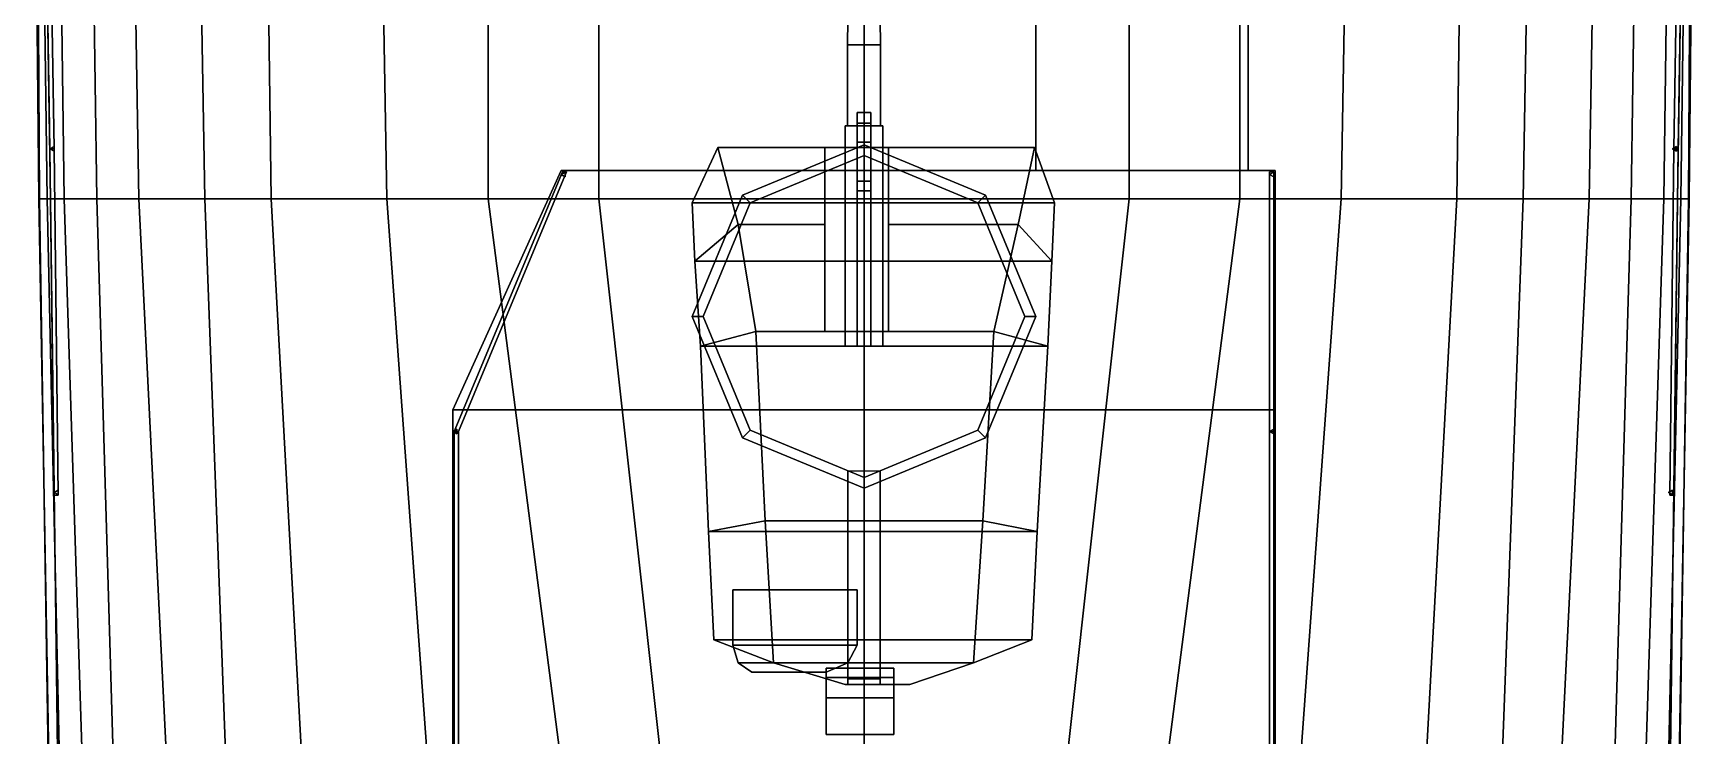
# Model space of a CAD drawing. Header units: millimetres. Extents: x -6 to 6, y -93 to 86.
# Drawn here: x -6.14 to 6.14, y -21.6 to -16.4 of the extents above; entities that cross this region are included whole.
import ezdxf

# ---------------------------------------------------------------- set-up
doc = ezdxf.new("R2010")
doc.units = ezdxf.units.MM
for name, color, linetype in [('gun', 1, 'Continuous'), ('railings', 6, 'Continuous'), ('sleeve', 5, 'Continuous'), ('turret', 2, 'Continuous')]:
    doc.layers.add(name, color=color, linetype=linetype)

msp = doc.modelspace()

# ---------------------------------------------------------------- linework, layer by layer
for points in [[(-6.082, -13.362, 3.071), (-6.144, -13.362, 1.911), (-6.103, -17.629, 1.911), (-6.015, -17.629, 2.967)], [(-6.144, -13.362, 1.911), (-6.123, -13.362, 0.923), (-6.097, -17.629, 0.923), (-6.103, -17.629, 1.911)], [(-6.123, -13.362, 0.923), (-6.097, -13.362, 0.058), (-6.04, -17.629, 0.058), (-6.097, -17.629, 0.923)], [(-6.097, -13.362, 0.058), (-5.973, -13.362, -0.754), (-5.916, -17.629, -0.754), (-6.04, -17.629, 0.058)], [(6.082, -13.362, 3.071), (-6.082, -13.362, 3.071), (-6.015, -17.629, 2.967), (6.015, -17.629, 2.967)], [(-5.973, -13.362, -0.754), (-5.735, -13.362, -1.432), (-5.673, -17.629, -1.432), (-5.916, -17.629, -0.754)], [(-5.735, -13.362, -1.432), (-5.435, -13.362, -2.023), (-5.362, -17.629, -2.023), (-5.673, -17.629, -1.432)], [(-5.435, -13.362, -2.023), (-4.948, -13.362, -2.576), (-4.876, -17.629, -2.576), (-5.362, -17.629, -2.023)], [(-4.948, -13.362, -2.576), (-4.441, -13.362, -2.975), (-4.384, -17.629, -2.975), (-4.876, -17.629, -2.576)], [(-4.441, -13.362, -2.975), (-3.602, -13.362, -3.358), (-3.53, -17.629, -3.358), (-4.384, -17.629, -2.975)], [(-3.602, -13.362, -3.358), (-2.78, -13.362, -3.575), (-2.78, -17.629, -3.555), (-3.53, -17.629, -3.358)], [(-2.78, -13.362, -3.575), (-1.962, -13.362, -3.736), (-1.962, -17.629, -3.715), (-2.78, -17.629, -3.555)], [(0, -17.629, -3.974), (-1.962, -17.629, -3.715), (-1.962, -13.362, -3.736), (0, -13.362, -3.974)], [(0, -13.362, -3.974), (1.962, -13.362, -3.736), (1.962, -17.629, -3.715), (0, -17.629, -3.974)], [(2.78, -17.629, -3.555), (1.962, -17.629, -3.715), (1.962, -13.362, -3.736), (2.78, -13.362, -3.575)], [(3.53, -17.629, -3.358), (2.78, -17.629, -3.555), (2.78, -13.362, -3.575), (3.602, -13.362, -3.358)], [(4.384, -17.629, -2.975), (3.53, -17.629, -3.358), (3.602, -13.362, -3.358), (4.441, -13.362, -2.975)], [(4.876, -17.629, -2.576), (4.384, -17.629, -2.975), (4.441, -13.362, -2.975), (4.948, -13.362, -2.576)], [(5.362, -17.629, -2.023), (4.876, -17.629, -2.576), (4.948, -13.362, -2.576), (5.435, -13.362, -2.023)], [(5.673, -17.629, -1.432), (5.362, -17.629, -2.023), (5.435, -13.362, -2.023), (5.735, -13.362, -1.432)], [(5.916, -17.629, -0.754), (5.673, -17.629, -1.432), (5.735, -13.362, -1.432), (5.973, -13.362, -0.754)], [(6.04, -17.629, 0.058), (5.916, -17.629, -0.754), (5.973, -13.362, -0.754), (6.097, -13.362, 0.058)], [(6.015, -17.629, 2.967), (6.103, -17.629, 1.911), (6.144, -13.362, 1.911), (6.082, -13.362, 3.071)], [(6.097, -17.629, 0.923), (6.04, -17.629, 0.058), (6.097, -13.362, 0.058), (6.123, -13.362, 0.923)], [(6.103, -17.629, 1.911), (6.097, -17.629, 0.923), (6.123, -13.362, 0.923), (6.144, -13.362, 1.911)], [(1.27, -13.78, 5.32), (1.27, -13.78, 3.06), (1.27, -17.42, 2.97), (1.27, -17.42, 5.32)], [(2.84, -17.42, 5.32), (2.84, -13.78, 5.32), (1.27, -13.78, 5.32), (1.27, -17.42, 5.32)], [(2.84, -17.42, 2.97), (2.84, -13.78, 3.06), (2.84, -13.78, 5.32), (2.84, -17.42, 5.32)], [(-5.99, -17.243, 2.97), (-6.02, -17.26, 2.97), (-6.02, -17.26, 3.97), (-5.99, -17.243, 3.97)], [(-6.02, -17.26, 2.97), (-5.99, -17.277, 2.97), (-5.99, -17.277, 3.97), (-6.02, -17.26, 3.97)], [(-5.99, -17.277, 2.97), (-5.99, -17.243, 2.97), (-5.99, -17.243, 3.97), (-5.99, -17.277, 3.97)], [(0, -17.23, 5.32), (-0.898, -17.602, 5.3), (-0.898, -17.602, 5.32), (0, -17.23, 5.32)], [(0.898, -17.602, 5.3), (0, -17.23, 5.32), (0, -17.23, 5.32), (0.898, -17.602, 5.32)], [(6.01, -17.243, 2.97), (5.98, -17.26, 2.97), (5.98, -17.26, 3.97), (6.01, -17.243, 3.97)], [(5.98, -17.26, 2.97), (6.01, -17.277, 2.97), (6.01, -17.277, 3.97), (5.98, -17.26, 3.97)], [(6.01, -17.277, 2.97), (6.01, -17.243, 2.97), (6.01, -17.243, 3.97), (6.01, -17.277, 3.97)], [(3.04, -19.19, 5.19), (3.04, -17.42, 5.32), (-2.24, -17.42, 5.32), (-3.04, -19.19, 5.19)], [(-2.24, -17.42, 5.32), (-2.24, -17.42, 2.97), (-3.04, -19.19, 2.95), (-3.04, -19.19, 5.19)], [(1.27, -17.42, 5.32), (1.27, -17.42, 2.97), (-2.24, -17.42, 2.97), (-2.24, -17.42, 5.32)], [(-2.21, -17.433, 5.32), (-2.24, -17.45, 5.32), (-2.24, -17.45, 6.32), (-2.21, -17.433, 6.32)], [(-2.21, -17.467, 5.32), (-2.21, -17.433, 5.32), (-2.21, -17.433, 6.32), (-2.21, -17.467, 6.32)], [(3.04, -17.42, 5.32), (3.04, -17.42, 2.97), (2.84, -17.42, 2.97), (2.84, -17.42, 5.32)], [(3.03, -17.433, 5.32), (3, -17.45, 5.32), (3, -17.45, 6.32), (3.03, -17.433, 6.32)], [(3.03, -17.467, 5.32), (3.03, -17.433, 5.32), (3.03, -17.433, 6.32), (3.03, -17.467, 6.32)], [(3.04, -19.19, 2.95), (3.04, -17.42, 2.97), (3.04, -17.42, 5.32), (3.04, -19.19, 5.19)], [(-2.24, -17.45, 5.32), (-2.21, -17.467, 5.32), (-2.21, -17.467, 6.32), (-2.24, -17.45, 6.32)], [(3, -17.45, 5.32), (3.03, -17.467, 5.32), (3.03, -17.467, 6.32), (3, -17.45, 6.32)], [(-6.015, -17.629, 2.967), (-6.103, -17.629, 1.911), (-6.025, -21.917, 1.911), (-5.963, -21.917, 2.946)], [(-6.103, -17.629, 1.911), (-6.097, -17.629, 0.923), (-6.03, -21.917, 0.923), (-6.025, -21.917, 1.911)], [(-6.097, -17.629, 0.923), (-6.04, -17.629, 0.058), (-5.947, -21.917, 0.058), (-6.03, -21.917, 0.923)], [(-6.04, -17.629, 0.058), (-5.916, -17.629, -0.754), (-5.776, -21.917, -0.754), (-5.947, -21.917, 0.058)], [(6.015, -17.629, 2.967), (-6.015, -17.629, 2.967), (-5.963, -21.917, 2.946), (5.963, -21.917, 2.946)], [(-5.916, -17.629, -0.754), (-5.673, -17.629, -1.432), (-5.549, -21.917, -1.432), (-5.776, -21.917, -0.754)], [(-5.673, -17.629, -1.432), (-5.362, -17.629, -2.023), (-5.15, -21.917, -2.023), (-5.549, -21.917, -1.432)], [(-5.362, -17.629, -2.023), (-4.876, -17.629, -2.576), (-4.715, -21.917, -2.426), (-5.15, -21.917, -2.023)], [(-4.876, -17.629, -2.576), (-4.384, -17.629, -2.975), (-4.151, -21.917, -2.758), (-4.715, -21.917, -2.426)], [(-4.384, -17.629, -2.975), (-3.53, -17.629, -3.358), (-3.219, -21.917, -3.166), (-4.151, -21.917, -2.758)], [(-3.53, -17.629, -3.358), (-2.78, -17.629, -3.555), (-2.226, -21.917, -3.399), (-3.219, -21.917, -3.166)], [(-2.78, -17.629, -3.555), (-1.962, -17.629, -3.715), (-1.486, -21.917, -3.544), (-2.226, -21.917, -3.399)], [(0, -21.917, -3.741), (-1.486, -21.917, -3.544), (-1.962, -17.629, -3.715), (0, -17.629, -3.974)], [(-0.898, -17.602, 5.3), (-1.27, -18.5, 5.21), (-1.27, -18.5, 5.32), (-0.898, -17.602, 5.32)], [(0, -17.629, -3.974), (1.962, -17.629, -3.715), (1.486, -21.917, -3.544), (0, -21.917, -3.741)], [(1.27, -18.5, 5.21), (0.898, -17.602, 5.3), (0.898, -17.602, 5.32), (1.27, -18.5, 5.32)], [(2.226, -21.917, -3.399), (1.486, -21.917, -3.544), (1.962, -17.629, -3.715), (2.78, -17.629, -3.555)], [(3.219, -21.917, -3.166), (2.226, -21.917, -3.399), (2.78, -17.629, -3.555), (3.53, -17.629, -3.358)], [(4.151, -21.917, -2.758), (3.219, -21.917, -3.166), (3.53, -17.629, -3.358), (4.384, -17.629, -2.975)], [(4.715, -21.917, -2.426), (4.151, -21.917, -2.758), (4.384, -17.629, -2.975), (4.876, -17.629, -2.576)], [(5.15, -21.917, -2.023), (4.715, -21.917, -2.426), (4.876, -17.629, -2.576), (5.362, -17.629, -2.023)], [(5.549, -21.917, -1.432), (5.15, -21.917, -2.023), (5.362, -17.629, -2.023), (5.673, -17.629, -1.432)], [(5.776, -21.917, -0.754), (5.549, -21.917, -1.432), (5.673, -17.629, -1.432), (5.916, -17.629, -0.754)], [(5.947, -21.917, 0.058), (5.776, -21.917, -0.754), (5.916, -17.629, -0.754), (6.04, -17.629, 0.058)], [(6.03, -21.917, 0.923), (5.947, -21.917, 0.058), (6.04, -17.629, 0.058), (6.097, -17.629, 0.923)], [(5.963, -21.917, 2.946), (6.025, -21.917, 1.911), (6.103, -17.629, 1.911), (6.015, -17.629, 2.967)], [(6.025, -21.917, 1.911), (6.03, -21.917, 0.923), (6.097, -17.629, 0.923), (6.103, -17.629, 1.911)], [(-1.27, -18.5, 5.21), (-0.898, -19.398, 5.18), (-0.898, -19.398, 5.32), (-1.27, -18.5, 5.32)], [(0.898, -19.398, 5.18), (1.27, -18.5, 5.21), (1.27, -18.5, 5.32), (0.898, -19.398, 5.32)], [(-3.04, -19.19, 5.19), (-3.04, -19.19, 2.95), (-3.04, -26.22, 2.9), (-3.04, -26.22, 5.08)], [(3.04, -26.22, 5.08), (3.04, -19.19, 5.19), (-3.04, -19.19, 5.19), (-3.04, -26.22, 5.08)], [(3.04, -26.22, 2.9), (3.04, -19.19, 2.95), (3.04, -19.19, 5.19), (3.04, -26.22, 5.08)], [(-3.01, -19.333, 5.18), (-3.04, -19.35, 5.18), (-3.04, -19.35, 6.18), (-3.01, -19.333, 6.18)], [(-3.04, -19.35, 5.18), (-3.01, -19.367, 5.18), (-3.01, -19.367, 6.18), (-3.04, -19.35, 6.18)], [(-3.01, -19.367, 5.18), (-3.01, -19.333, 5.18), (-3.01, -19.333, 6.18), (-3.01, -19.367, 6.18)], [(-0.898, -19.398, 5.18), (0, -19.77, 5.18), (0, -19.77, 5.32), (-0.898, -19.398, 5.32)], [(0, -19.77, 5.18), (0.898, -19.398, 5.18), (0.898, -19.398, 5.32), (0, -19.77, 5.32)], [(3.03, -19.333, 5.18), (3, -19.35, 5.18), (3, -19.35, 6.18), (3.03, -19.333, 6.18)], [(3, -19.35, 5.18), (3.03, -19.367, 5.18), (3.03, -19.367, 6.18), (3, -19.35, 6.18)], [(3.03, -19.367, 5.18), (3.03, -19.333, 5.18), (3.03, -19.333, 6.18), (3.03, -19.367, 6.18)], [(-5.96, -19.783, 2.95), (-5.99, -19.8, 2.95), (-5.99, -19.8, 3.95), (-5.96, -19.783, 3.95)], [(-5.96, -19.817, 2.95), (-5.96, -19.783, 2.95), (-5.96, -19.783, 3.95), (-5.96, -19.817, 3.95)], [(5.98, -19.783, 2.95), (5.95, -19.8, 2.95), (5.95, -19.8, 3.95), (5.98, -19.783, 3.95)], [(5.98, -19.817, 2.95), (5.98, -19.783, 2.95), (5.98, -19.783, 3.95), (5.98, -19.817, 3.95)], [(-5.99, -19.8, 2.95), (-5.96, -19.817, 2.95), (-5.96, -19.817, 3.95), (-5.99, -19.8, 3.95)], [(5.95, -19.8, 2.95), (5.98, -19.817, 2.95), (5.98, -19.817, 3.95), (5.95, -19.8, 3.95)]]:
    msp.add_3dface(points)
at = {"layer": 'gun'}
for points in [[(-0.095, -14.47, 7.145), (0, -14.47, 7.09), (0, -16.49, 7.06), (-0.121, -16.49, 7.13)], [(-0.095, -14.47, 7.255), (-0.095, -14.47, 7.145), (-0.121, -16.49, 7.13), (-0.121, -16.49, 7.27)], [(0, -14.47, 7.31), (-0.095, -14.47, 7.255), (-0.121, -16.49, 7.27), (0, -16.49, 7.34)], [(0.095, -14.47, 7.255), (0, -14.47, 7.31), (0, -16.49, 7.34), (0.121, -16.49, 7.27)], [(0, -14.47, 7.09), (0.095, -14.47, 7.145), (0.121, -16.49, 7.13), (0, -16.49, 7.06)], [(0.095, -14.47, 7.145), (0.095, -14.47, 7.255), (0.121, -16.49, 7.27), (0.121, -16.49, 7.13)], [(-0.121, -16.49, 7.13), (0, -16.49, 7.06), (0, -17.09, 7.06), (-0.121, -17.09, 7.13)], [(-0.121, -16.49, 7.27), (-0.121, -16.49, 7.13), (-0.121, -17.09, 7.13), (-0.121, -17.09, 7.27)], [(0, -16.49, 7.34), (-0.121, -16.49, 7.27), (-0.121, -17.09, 7.27), (0, -17.09, 7.34)], [(0.121, -16.49, 7.27), (0, -16.49, 7.34), (0, -17.09, 7.34), (0.121, -17.09, 7.27)], [(0, -16.49, 7.06), (0.121, -16.49, 7.13), (0.121, -17.09, 7.13), (0, -17.09, 7.06)], [(0.121, -16.49, 7.13), (0.121, -16.49, 7.27), (0.121, -17.09, 7.27), (0.121, -17.09, 7.13)], [(-0.139, -17.09, 7.12), (0, -17.09, 7.04), (0, -18.72, 7.04), (-0.139, -18.72, 7.12)], [(-0.139, -17.09, 7.28), (-0.139, -17.09, 7.12), (-0.139, -18.72, 7.12), (-0.139, -18.72, 7.28)], [(0, -17.09, 7.36), (-0.139, -17.09, 7.28), (-0.139, -18.72, 7.28), (0, -18.72, 7.36)], [(0.139, -17.09, 7.28), (-0.139, -17.09, 7.12), (-0.139, -17.09, 7.28), (0, -17.09, 7.36)], [(0.139, -17.09, 7.12), (0, -17.09, 7.04), (-0.139, -17.09, 7.12), (0.139, -17.09, 7.28)], [(0.139, -17.09, 7.28), (0, -17.09, 7.36), (0, -18.72, 7.36), (0.139, -18.72, 7.28)], [(0, -17.09, 7.04), (0.139, -17.09, 7.12), (0.139, -18.72, 7.12), (0, -18.72, 7.04)], [(0.139, -17.09, 7.12), (0.139, -17.09, 7.28), (0.139, -18.72, 7.28), (0.139, -18.72, 7.12)]]:
    msp.add_3dface(points, dxfattribs=at)
at = {"layer": 'railings'}
for points in [[(-5.99, -17.26, 3.97), (-6.05, -13.52, 4.06), (-6.08, -13.52, 4.06), (-6.02, -17.26, 3.97)], [(-6.02, -17.26, 3.97), (-6.08, -13.52, 4.06), (-6.05, -13.52, 4.06), (-5.99, -17.26, 3.97)], [(6.02, -17.26, 3.97), (6.08, -13.52, 4.06), (6.05, -13.52, 4.06), (5.99, -17.26, 3.97)], [(5.99, -17.26, 3.97), (6.05, -13.52, 4.06), (6.08, -13.52, 4.06), (6.02, -17.26, 3.97)], [(-5.99, -19.82, 3.95), (-6.02, -17.26, 3.97), (-5.99, -17.26, 3.97), (-5.96, -19.82, 3.95)], [(-5.96, -19.82, 3.95), (-5.99, -17.26, 3.97), (-6.02, -17.26, 3.97), (-5.99, -19.82, 3.95)], [(5.99, -19.82, 3.95), (6.02, -17.26, 3.97), (5.99, -17.26, 3.97), (5.96, -19.82, 3.95)], [(5.96, -19.82, 3.95), (5.99, -17.26, 3.97), (6.02, -17.26, 3.97), (5.99, -19.82, 3.95)], [(-3.03, -19.35, 6.18), (-2.23, -17.43, 6.32), (-2.2, -17.43, 6.32), (-3, -19.35, 6.18)], [(-3, -19.35, 6.18), (-2.2, -17.43, 6.32), (-2.23, -17.43, 6.32), (-3.03, -19.35, 6.18)], [(3.03, -19.35, 6.18), (3.03, -17.43, 6.32), (3, -17.43, 6.32), (3, -19.35, 6.18)], [(3, -19.35, 6.18), (3, -17.43, 6.32), (3.03, -17.43, 6.32), (3.03, -19.35, 6.18)], [(-3.03, -22.25, 6.14), (-3.03, -19.35, 6.18), (-3, -19.35, 6.18), (-3, -22.25, 6.14)], [(-3, -22.25, 6.14), (-3, -19.35, 6.18), (-3.03, -19.35, 6.18), (-3.03, -22.25, 6.14)], [(3, -22.25, 6.14), (3, -19.35, 6.18), (3.03, -19.35, 6.18), (3.03, -22.25, 6.14)], [(3.03, -22.25, 6.14), (3.03, -19.35, 6.18), (3, -19.35, 6.18), (3, -22.25, 6.14)]]:
    msp.add_3dface(points, dxfattribs=at)
at = {"layer": 'sleeve'}
for points in [[(-0.05, -16.99, 7.31), (-0.05, -17.07, 7.31), (-0.05, -17.07, 7.53), (-0.05, -16.99, 7.44)], [(0.05, -16.99, 7.44), (0.05, -16.99, 7.31), (-0.05, -16.99, 7.31), (-0.05, -16.99, 7.44)], [(-0.05, -16.99, 7.44), (-0.05, -17.07, 7.53), (0.05, -17.07, 7.53), (0.05, -16.99, 7.44)], [(-0.05, -17.07, 7.31), (-0.05, -17.21, 7.31), (-0.05, -17.21, 7.53), (-0.05, -17.07, 7.53)], [(-0.05, -17.07, 7.53), (-0.05, -17.21, 7.53), (0.05, -17.21, 7.53), (0.05, -17.07, 7.53)], [(0.05, -17.07, 7.53), (0.05, -17.07, 7.31), (0.05, -16.99, 7.31), (0.05, -16.99, 7.44)], [(0.05, -17.21, 7.53), (0.05, -17.21, 7.31), (0.05, -17.07, 7.31), (0.05, -17.07, 7.53)], [(-0.05, -17.21, 7.53), (-0.05, -17.21, 7.51), (0.05, -17.21, 7.51), (0.05, -17.21, 7.53)], [(-0.05, -17.21, 7.31), (-0.05, -17.5, 7.31), (-0.05, -17.5, 7.51), (-0.05, -17.21, 7.51)], [(-0.05, -17.21, 7.51), (-0.05, -17.5, 7.51), (0.05, -17.5, 7.51), (0.05, -17.21, 7.51)], [(0.05, -17.5, 7.51), (0.05, -17.5, 7.31), (0.05, -17.21, 7.31), (0.05, -17.21, 7.51)], [(-0.05, -17.5, 7.31), (-0.05, -17.57, 7.31), (-0.05, -17.57, 7.44), (-0.05, -17.5, 7.51)], [(-0.05, -17.5, 7.51), (-0.05, -17.57, 7.44), (0.05, -17.57, 7.44), (0.05, -17.5, 7.51)], [(-0.05, -17.57, 7.31), (-0.05, -18.72, 7.31), (-0.05, -18.72, 7.44), (-0.05, -17.57, 7.44)], [(-0.05, -17.57, 7.44), (-0.05, -18.72, 7.44), (0.05, -18.72, 7.44), (0.05, -17.57, 7.44)], [(0.05, -17.57, 7.44), (0.05, -17.57, 7.31), (0.05, -17.5, 7.31), (0.05, -17.5, 7.51)], [(0.05, -18.72, 7.44), (0.05, -18.72, 7.31), (0.05, -17.57, 7.31), (0.05, -17.57, 7.44)]]:
    msp.add_3dface(points, dxfattribs=at)
at = {"layer": 'turret'}
for points in [[(-1.27, -17.66, 6.68), (-1.25, -18.09, 7.42), (-0.93, -17.82, 7.75), (-1.08, -17.25, 6.78)], [(1.26, -17.25, 5.78), (1.41, -17.66, 5.78), (-1.27, -17.66, 5.78), (-1.08, -17.25, 5.78)], [(-1.27, -17.66, 5.78), (-1.27, -17.66, 6.68), (-1.08, -17.25, 6.78), (-1.08, -17.25, 5.78)], [(-0.93, -17.82, 7.75), (-0.29, -17.82, 7.75), (-0.29, -17.25, 6.78), (-1.08, -17.25, 6.78)], [(-1.08, -17.25, 6.78), (1.26, -17.25, 6.78), (1.26, -17.25, 5.78), (-1.08, -17.25, 5.78)], [(-0.841, -17.659, 5.44), (0, -17.31, 5.44), (0, -17.23, 5.32), (-0.898, -17.602, 5.32)], [(0, -17.31, 5.44), (-0.841, -17.659, 5.44), (-0.841, -17.659, 5.78), (0, -17.31, 5.78)], [(-0.29, -18.61, 6.78), (0.18, -18.61, 6.78), (0.18, -17.25, 6.78), (-0.29, -17.25, 6.78)], [(-0.29, -17.82, 7.75), (-0.29, -18.61, 7.96), (-0.29, -18.61, 6.78), (-0.29, -17.25, 6.78)], [(0, -17.31, 5.44), (0.841, -17.659, 5.44), (0.898, -17.602, 5.32), (0, -17.23, 5.32)], [(0.841, -17.659, 5.44), (0, -17.31, 5.44), (0, -17.31, 5.78), (0.841, -17.659, 5.78)], [(0.18, -17.82, 7.75), (0.18, -18.61, 7.96), (0.18, -18.61, 6.78), (0.18, -17.25, 6.78)], [(0.18, -17.82, 7.75), (1.14, -17.82, 7.75), (1.26, -17.25, 6.78), (0.18, -17.25, 6.78)], [(1.26, -17.25, 6.78), (1.14, -17.82, 7.75), (1.39, -18.09, 7.42), (1.41, -17.66, 6.68)], [(1.26, -17.25, 5.78), (1.26, -17.25, 6.78), (1.41, -17.66, 6.68), (1.41, -17.66, 5.78)], [(-1.19, -18.5, 5.44), (-0.841, -17.659, 5.44), (-0.898, -17.602, 5.32), (-1.27, -18.5, 5.32)], [(1.41, -17.66, 5.78), (1.39, -18.09, 5.78), (-1.25, -18.09, 5.78), (-1.27, -17.66, 5.78)], [(-1.27, -17.66, 5.78), (-1.25, -18.09, 5.78), (-1.25, -18.09, 7.42), (-1.27, -17.66, 6.68)], [(-0.841, -17.659, 5.44), (-1.19, -18.5, 5.44), (-1.19, -18.5, 5.78), (-0.841, -17.659, 5.78)], [(0.841, -17.659, 5.44), (1.19, -18.5, 5.44), (1.27, -18.5, 5.32), (0.898, -17.602, 5.32)], [(1.19, -18.5, 5.44), (0.841, -17.659, 5.44), (0.841, -17.659, 5.78), (1.19, -18.5, 5.78)], [(1.41, -17.66, 6.68), (1.39, -18.09, 7.42), (1.39, -18.09, 5.78), (1.41, -17.66, 5.78)], [(-1.25, -18.09, 7.42), (-1.21, -18.72, 7.59), (-0.8, -18.61, 7.96), (-0.93, -17.82, 7.75)], [(-0.8, -18.61, 7.96), (-0.29, -18.61, 7.96), (-0.29, -17.82, 7.75), (-0.93, -17.82, 7.75)], [(0.18, -18.61, 7.96), (0.96, -18.61, 7.96), (1.14, -17.82, 7.75), (0.18, -17.82, 7.75)], [(1.14, -17.82, 7.75), (0.96, -18.61, 7.96), (1.36, -18.72, 7.59), (1.39, -18.09, 7.42)], [(-1.25, -18.09, 5.78), (-1.21, -18.72, 5.78), (-1.21, -18.72, 7.59), (-1.25, -18.09, 7.42)], [(1.39, -18.09, 5.78), (1.36, -18.72, 5.78), (-1.21, -18.72, 5.78), (-1.25, -18.09, 5.78)], [(1.39, -18.09, 7.42), (1.36, -18.72, 7.59), (1.36, -18.72, 5.78), (1.39, -18.09, 5.78)], [(-0.841, -19.341, 5.44), (-1.19, -18.5, 5.44), (-1.27, -18.5, 5.32), (-0.898, -19.398, 5.32)], [(-1.19, -18.5, 5.44), (-0.841, -19.341, 5.44), (-0.841, -19.341, 5.78), (-1.19, -18.5, 5.78)], [(1.19, -18.5, 5.44), (0.841, -19.341, 5.44), (0.898, -19.398, 5.32), (1.27, -18.5, 5.32)], [(0.841, -19.341, 5.44), (1.19, -18.5, 5.44), (1.19, -18.5, 5.78), (0.841, -19.341, 5.78)], [(-1.21, -18.72, 7.59), (-1.15, -20.09, 7.82), (-0.73, -20.01, 8.22), (-0.8, -18.61, 7.96)], [(-0.73, -20.01, 8.22), (0.88, -20.01, 8.22), (0.96, -18.61, 7.96), (-0.8, -18.61, 7.96)], [(-0.29, -18.61, 7.96), (0.18, -18.61, 7.96), (0.18, -18.61, 6.78), (-0.29, -18.61, 6.78)], [(0.96, -18.61, 7.96), (0.88, -20.01, 8.22), (1.28, -20.09, 7.82), (1.36, -18.72, 7.59)], [(-1.21, -18.72, 5.78), (-1.15, -20.09, 5.78), (-1.15, -20.09, 7.82), (-1.21, -18.72, 7.59)], [(1.36, -18.72, 5.78), (1.28, -20.09, 5.78), (-1.15, -20.09, 5.78), (-1.21, -18.72, 5.78)], [(1.36, -18.72, 7.59), (1.28, -20.09, 7.82), (1.28, -20.09, 5.78), (1.36, -18.72, 5.78)], [(0, -19.69, 5.44), (-0.841, -19.341, 5.44), (-0.898, -19.398, 5.32), (0, -19.77, 5.32)], [(-0.841, -19.341, 5.44), (0, -19.69, 5.44), (0, -19.69, 5.78), (-0.841, -19.341, 5.78)], [(0.841, -19.341, 5.44), (0, -19.69, 5.44), (0, -19.77, 5.32), (0.898, -19.398, 5.32)], [(0, -19.69, 5.44), (0.841, -19.341, 5.44), (0.841, -19.341, 5.78), (0, -19.69, 5.78)], [(0.12, -19.64, 5.51), (0.12, -21.18, 5.69), (-0.12, -21.18, 5.69), (-0.12, -19.64, 5.51)], [(-0.12, -19.64, 5.51), (-0.12, -21.18, 5.69), (-0.12, -21.22, 5.78), (-0.12, -19.64, 5.78)], [(0.12, -21.22, 5.78), (0.12, -21.18, 5.69), (0.12, -19.64, 5.51), (0.12, -19.64, 5.78)], [(-1.15, -20.09, 7.82), (-1.11, -20.89, 7.82), (-0.67, -21.06, 8.22), (-0.73, -20.01, 8.22)], [(-0.67, -21.06, 8.22), (0.81, -21.06, 8.22), (0.88, -20.01, 8.22), (-0.73, -20.01, 8.22)], [(0.88, -20.01, 8.22), (0.81, -21.06, 8.22), (1.24, -20.89, 7.82), (1.28, -20.09, 7.82)], [(-1.15, -20.09, 5.78), (-1.11, -20.89, 5.78), (-1.11, -20.89, 7.82), (-1.15, -20.09, 7.82)], [(1.28, -20.09, 5.78), (1.24, -20.89, 5.78), (-1.11, -20.89, 5.78), (-1.15, -20.09, 5.78)], [(1.28, -20.09, 7.82), (1.24, -20.89, 7.82), (1.24, -20.89, 5.78), (1.28, -20.09, 5.78)], [(-0.97, -20.93, 8.91), (-0.05, -20.93, 8.91), (-0.05, -20.52, 8.91), (-0.97, -20.52, 8.91)], [(-0.97, -20.52, 7.99), (-0.97, -20.93, 7.99), (-0.97, -20.93, 8.91), (-0.97, -20.52, 8.91)], [(-0.97, -20.52, 8.91), (-0.05, -20.52, 8.91), (-0.05, -20.52, 8.22), (-0.97, -20.52, 7.99)], [(-0.05, -20.52, 8.91), (-0.05, -20.93, 8.91), (-0.05, -20.93, 8.22), (-0.05, -20.52, 8.22)], [(1.24, -20.89, 5.78), (0.81, -21.06, 5.78), (-0.67, -21.06, 5.78), (-1.11, -20.89, 5.78)], [(-0.93, -21.06, 8.91), (-0.12, -21.06, 8.91), (-0.05, -20.93, 8.91), (-0.97, -20.93, 8.91)], [(-0.97, -20.93, 7.99), (-0.93, -21.06, 8.02), (-0.93, -21.06, 8.91), (-0.97, -20.93, 8.91)], [(-0.05, -20.93, 8.91), (-0.12, -21.06, 8.91), (-0.12, -21.06, 8.22), (-0.05, -20.93, 8.22)], [(-0.83, -21.13, 8.91), (-0.28, -21.13, 8.91), (-0.12, -21.06, 8.91), (-0.93, -21.06, 8.91)], [(-0.93, -21.06, 8.02), (-0.83, -21.13, 8.12), (-0.83, -21.13, 8.91), (-0.93, -21.06, 8.91)], [(-0.83, -21.13, 8.12), (-0.28, -21.13, 8.22), (-0.28, -21.13, 8.91), (-0.83, -21.13, 8.91)], [(-0.67, -21.06, 5.78), (-0.14, -21.22, 5.78), (-0.14, -21.22, 8.22), (-0.67, -21.06, 8.22)], [(0.81, -21.06, 5.78), (0.34, -21.22, 5.78), (-0.14, -21.22, 5.78), (-0.67, -21.06, 5.78)], [(-0.14, -21.22, 8.22), (0.34, -21.22, 8.22), (0.81, -21.06, 8.22), (-0.67, -21.06, 8.22)], [(-0.12, -21.06, 8.91), (-0.28, -21.13, 8.91), (-0.28, -21.13, 8.22), (-0.12, -21.06, 8.22)], [(0.22, -21.1, 5.78), (0.22, -21.59, 5.78), (-0.28, -21.59, 5.78), (-0.28, -21.1, 5.78)], [(-0.28, -21.1, 5.78), (-0.28, -21.59, 5.78), (-0.28, -21.59, 6.26), (-0.28, -21.1, 7.26)], [(-0.28, -21.1, 7.26), (-0.28, -21.59, 6.26), (-0.28, -21.32, 7.12), (-0.28, -21.17, 7.27)], [(0.22, -21.17, 7.27), (0.22, -21.1, 7.26), (-0.28, -21.1, 7.26), (-0.28, -21.17, 7.27)], [(0.22, -21.59, 6.26), (0.22, -21.59, 5.78), (0.22, -21.1, 5.78), (0.22, -21.1, 7.26)], [(0.22, -21.32, 7.12), (0.22, -21.59, 6.26), (0.22, -21.1, 7.26), (0.22, -21.17, 7.27)], [(0.81, -21.06, 8.22), (0.34, -21.22, 8.22), (0.34, -21.22, 5.78), (0.81, -21.06, 5.78)], [(-0.28, -21.17, 7.27), (-0.28, -21.32, 7.12), (0.22, -21.32, 7.12), (0.22, -21.17, 7.27)], [(-0.14, -21.22, 5.78), (0.34, -21.22, 5.78), (0.34, -21.22, 8.22), (-0.14, -21.22, 8.22)], [(-0.12, -21.22, 5.78), (-0.12, -21.18, 5.69), (0.12, -21.18, 5.69), (0.12, -21.22, 5.78)], [(-0.28, -21.32, 7.12), (-0.28, -21.59, 6.26), (0.22, -21.59, 6.26), (0.22, -21.32, 7.12)], [(-0.28, -21.59, 6.26), (-0.28, -21.59, 5.78), (0.22, -21.59, 5.78), (0.22, -21.59, 6.26)]]:
    msp.add_3dface(points, dxfattribs=at)

doc.saveas('drawing.dxf')
